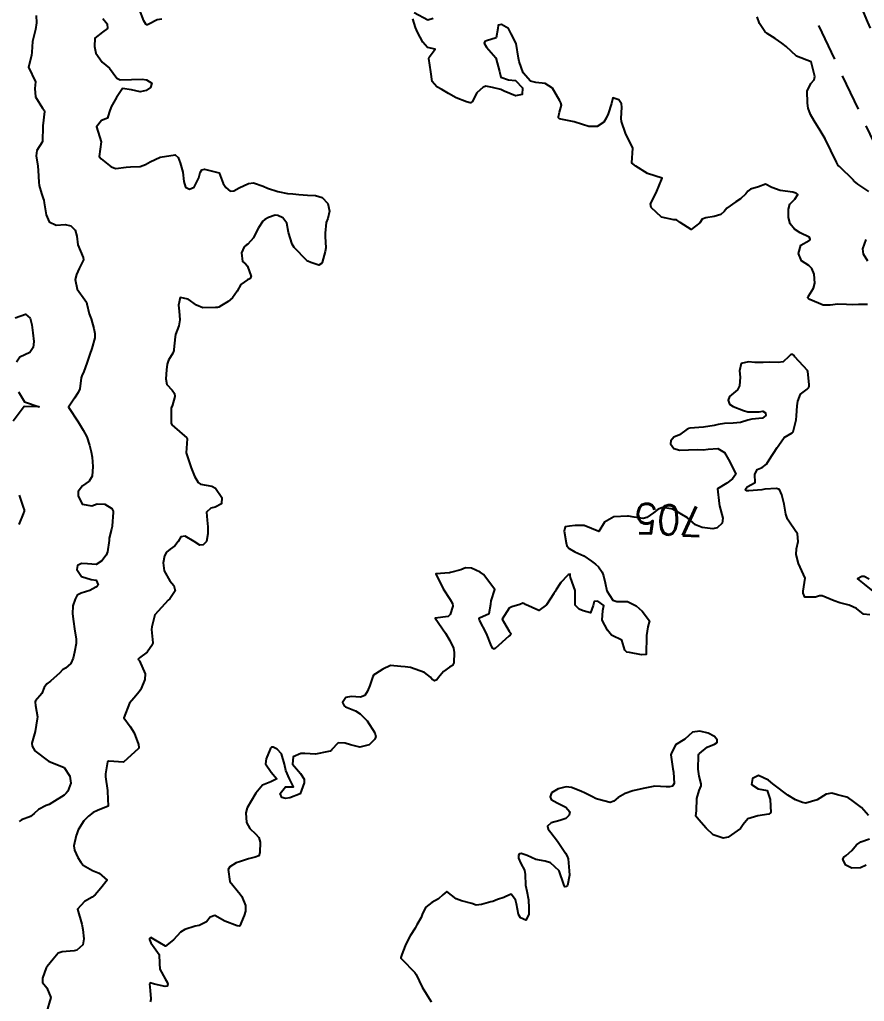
# Model space of a CAD drawing. Header units: metres. Extents: x 298520 to 308411, y 7433745 to 7450750.
# Drawn here: x 304821.2 to 304935.6, y 7438392.5 to 7438525.5 of the extents above; entities that cross this region are included whole.
import ezdxf
from ezdxf.enums import TextEntityAlignment as Align

# ---------------------------------------------------------------- set-up
doc = ezdxf.new("R2010")
doc.units = ezdxf.units.M
doc.header["$LTSCALE"] = 10
doc.linetypes.add('DASHED', pattern=[0.75, 0.5, -0.25])
for name, color, linetype in [('Cotas', 45, 'Continuous'), ('Curvas de Nivel 1m', 11, 'Continuous'), ('Curvas de Nivel 5m', 15, 'Continuous'), ('Vias Secundárias', 230, 'DASHED')]:
    doc.layers.add(name, color=color, linetype=linetype)
doc.styles.add('Style-STANDARD', font='STANDARD.shx')

msp = doc.modelspace()

# ---------------------------------------------------------------- linework, layer by layer
at = {"layer": 'Curvas de Nivel 1m', "flags": 128}
for points, elevation in [([(304840.48, 7438525.58), (304839.87, 7438525.5), (304838.7, 7438524.9), (304838.55, 7438524.82), (304838.47, 7438524.81), (304838.32, 7438524.9), (304838.03, 7438525.35), (304837.46, 7438526.91)], 706), ([(304874.65, 7438526.47), (304876.49, 7438525.5), (304877.22, 7438525.71)], 706), ([(304823.47, 7438526.1), (304823.49, 7438525.08), (304823.37, 7438524.17), (304823.1, 7438523.08), (304822.98, 7438522.56), (304822.87, 7438521.09), (304822.84, 7438520.68), (304822.4, 7438519.09), (304823.35, 7438517.08), (304823.26, 7438516.19), (304823.39, 7438515.08), (304824.34, 7438513.51), (304824.53, 7438513.26), (304824.57, 7438513.07), (304824.37, 7438511.12), (304824.36, 7438511.07), (304824.35, 7438511.03), (304824.34, 7438509.07), (304824.28, 7438508.91), (304823.55, 7438507.8), (304823.45, 7438507.08), (304823.67, 7438505.66), (304823.73, 7438505.08), (304823.8, 7438503.5), (304823.87, 7438503.07), (304824.2, 7438501.97), (304824.42, 7438501.29), (304824.48, 7438501.07), (304824.55, 7438500.7), (304824.82, 7438499.06), (304825.23, 7438498.13), (304826.15, 7438497.67), (304827.41, 7438497.77), (304828.15, 7438497.58), (304828.74, 7438497.01), (304828.97, 7438496.18), (304829.09, 7438495.01), (304829.81, 7438493.29), (304829.88, 7438493), (304829.3, 7438491.79), (304828.94, 7438491.01), (304828.76, 7438490.31), (304829.03, 7438489.01), (304830.03, 7438487.55), (304830.26, 7438487.23), (304830.34, 7438487), (304830.66, 7438485.64), (304830.89, 7438484.99), (304831.29, 7438483.67), (304831.42, 7438482.98), (304831.39, 7438482.4), (304831.01, 7438480.98), (304830.75, 7438480.18), (304830.34, 7438478.99), (304829.91, 7438477.84), (304829.65, 7438477.25), (304829.57, 7438477), (304829.37, 7438475.52), (304829.17, 7438475.01), (304828.64, 7438474.25), (304827.85, 7438473.02), (304829.16, 7438471.01), (304829.82, 7438469.88), (304830.3, 7438468.99), (304830.69, 7438467.89), (304830.93, 7438466.98), (304831.05, 7438466.25), (304831.13, 7438464.98), (304831.06, 7438463.66), (304830.63, 7438462.99), (304829.73, 7438462.35), (304829.13, 7438461.59), (304829.13, 7438461.01), (304829.7, 7438459.87), (304831, 7438459.67), (304831.7, 7438459.94), (304832.77, 7438459.89), (304833.69, 7438459.31), (304833.87, 7438458.95), (304833.88, 7438458.75), (304833.75, 7438456.95), (304833.74, 7438456.87), (304833.66, 7438456.48), (304833.35, 7438455.25), (304833.33, 7438454.95), (304833.14, 7438453.44), (304832.93, 7438452.96), (304832.37, 7438452.2), (304831.6, 7438451.69), (304830.39, 7438451.78), (304829.6, 7438451.83), (304829.06, 7438451.55), (304828.99, 7438451.01), (304829.58, 7438450.08), (304830.89, 7438449.66), (304831.57, 7438449.59), (304831.87, 7438448.97), (304831.74, 7438448.78), (304831.56, 7438448.64), (304830.73, 7438448.16), (304829.55, 7438447.82), (304829.01, 7438447.54), (304828.73, 7438447.01), (304828.43, 7438446.11), (304828.38, 7438445.01), (304828.53, 7438443.99), (304828.67, 7438443.01), (304828.89, 7438441.6), (304828.89, 7438441.01), (304828.64, 7438439.83), (304828.45, 7438439.01), (304828.16, 7438438.3), (304827.43, 7438437.68), (304827.04, 7438437.42), (304826.67, 7438437.03), (304825.41, 7438435.92), (304824.92, 7438435.55), (304824.55, 7438435.06), (304824.21, 7438434.24), (304823.38, 7438433.22), (304823.32, 7438433.12), (304823.31, 7438433.07), (304823.37, 7438432.6), (304823.65, 7438431.07), (304823.61, 7438430.8), (304823.33, 7438429.07), (304822.89, 7438427.49), (304822.9, 7438427.07), (304823.3, 7438426.48), (304825.14, 7438425.05), (304825.28, 7438425), (304825.35, 7438424.98), (304827.27, 7438424.18), (304828.04, 7438423.01), (304828.16, 7438422.09), (304827.76, 7438421.01), (304827.52, 7438420.72), (304827.23, 7438420.47), (304825.57, 7438419.4), (304825.21, 7438419.21), (304825.1, 7438419.16), (304824.81, 7438419.05), (304823.77, 7438418.5), (304823.2, 7438417.99), (304822.69, 7438417.58), (304821.49, 7438417.09), (304821.29, 7438416.98), (304821.18, 7438416.87)], 707), ([(304832.48, 7438525.66), (304833.06, 7438524.96), (304833.12, 7438524.31), (304832.46, 7438523.8), (304831.41, 7438522.99), (304831.34, 7438521.89), (304831.56, 7438520.98), (304832.41, 7438519.75), (304833.39, 7438518.96), (304834.39, 7438517.58), (304834.83, 7438517.38), (304836.39, 7438517.43), (304837.82, 7438517.47), (304838.39, 7438517.38), (304839.14, 7438516.89), (304838.93, 7438516.34), (304838.37, 7438515.9), (304837.55, 7438515.73), (304836.37, 7438516.03), (304835.14, 7438516.17), (304834.35, 7438514.95), (304833.61, 7438513.69), (304833.34, 7438512.96), (304833.11, 7438512.18), (304832.32, 7438511.86), (304831.64, 7438510.98), (304832.28, 7438508.97), (304832.01, 7438506.97), (304832.26, 7438506.64), (304833.61, 7438505.59), (304834.24, 7438505.36), (304835.64, 7438505.53), (304836.24, 7438505.56), (304837.53, 7438505.62), (304838.25, 7438505.9), (304838.88, 7438506.26), (304840.26, 7438506.88), (304842.27, 7438507.19), (304842.68, 7438506.85), (304842.96, 7438506.13), (304843.31, 7438504.84), (304843.47, 7438503.59), (304843.69, 7438502.84), (304844.21, 7438502.53), (304844.88, 7438502.82), (304845.5, 7438504.08), (304845.68, 7438504.81), (304845.88, 7438505.16), (304846.24, 7438505.24), (304848.23, 7438504.78), (304848.77, 7438503.32), (304849.13, 7438502.77), (304849.73, 7438502.29), (304850.21, 7438502.34), (304850.94, 7438502.75), (304852.22, 7438503.34), (304852.89, 7438503.39), (304854.22, 7438502.96), (304854.8, 7438502.7), (304856.21, 7438502.22), (304857.51, 7438501.98), (304858.21, 7438501.91), (304859.02, 7438501.84), (304860.2, 7438501.75), (304861.29, 7438501.71), (304862.2, 7438501.44), (304862.94, 7438500.6), (304863.2, 7438499.58), (304862.94, 7438498.6), (304862.73, 7438498.03), (304862.59, 7438496.61), (304862.61, 7438496.13), (304862.67, 7438494.6), (304862.61, 7438494.1), (304862.21, 7438492.61), (304862.16, 7438492.54), (304862.09, 7438492.48), (304861.75, 7438492.27), (304860.65, 7438492.63), (304860.25, 7438492.79), (304860.1, 7438492.9), (304858.42, 7438494.66), (304858.12, 7438495.11), (304857.63, 7438496.67), (304857.42, 7438497.94), (304856.86, 7438498.68), (304856.17, 7438498.98), (304855.85, 7438499.01), (304854.92, 7438498.7), (304854.42, 7438498.45), (304854.16, 7438498.2), (304853.56, 7438497.3), (304853.26, 7438496.72), (304852.88, 7438495.98), (304852.12, 7438495.11), (304851.89, 7438494.96), (304851.64, 7438494.74), (304851.27, 7438493.91), (304851.39, 7438492.74), (304851.8, 7438492.44), (304852.09, 7438492.14), (304852.58, 7438490.72), (304852.38, 7438490.42), (304852.07, 7438490.26), (304851.17, 7438489.63), (304850.67, 7438488.75), (304850.03, 7438487.82), (304849.46, 7438487.33), (304848.54, 7438486.77), (304848.22, 7438486.57), (304848.02, 7438486.52), (304847.75, 7438486.51), (304846.02, 7438486.47), (304845.19, 7438486.82), (304844.03, 7438487.67), (304842.98, 7438487.89), (304842.73, 7438486.84), (304842.84, 7438486.02), (304842.91, 7438484.84), (304842.79, 7438484.04), (304842.35, 7438482.85), (304842.27, 7438482.55), (304842.1, 7438480.85), (304842.09, 7438480.71), (304841.95, 7438480.35), (304841.4, 7438479.39), (304841.2, 7438478.86), (304841.12, 7438478.07), (304841, 7438476.86), (304841.14, 7438476.1), (304841.89, 7438475.33), (304842.2, 7438474.85), (304842.25, 7438474.47), (304841.86, 7438473.16), (304841.76, 7438472.94), (304841.74, 7438472.85), (304841.74, 7438472.74), (304841.73, 7438470.85), (304841.83, 7438470.62), (304843.24, 7438469.41), (304843.8, 7438468.92), (304843.87, 7438468.83), (304843.9, 7438468.73), (304843.78, 7438466.83), (304844.43, 7438464.82), (304844.9, 7438463.66), (304845.42, 7438462.81), (304845.73, 7438462.6), (304847.25, 7438462.31), (304847.73, 7438462.06), (304848.62, 7438460.77), (304848.57, 7438459.9), (304847.69, 7438459.49), (304847.13, 7438459.34), (304846.55, 7438458.8), (304846.6, 7438457.73), (304846.73, 7438456.79), (304846.72, 7438455.86), (304846.53, 7438454.8), (304846.08, 7438454.36), (304845.64, 7438454.34), (304844.88, 7438454.82), (304843.65, 7438455.56), (304843.05, 7438455.43), (304842.68, 7438454.84), (304842.26, 7438454.22), (304841.63, 7438453.76), (304841.1, 7438453.38), (304840.83, 7438452.86), (304840.67, 7438451.94), (304840.79, 7438450.86), (304841.57, 7438449.51), (304842.09, 7438448.84), (304842.28, 7438448.12), (304841.55, 7438447.06), (304841.33, 7438446.85), (304839.52, 7438444.88), (304839.13, 7438443.26), (304839.08, 7438442.88), (304839.27, 7438441.09), (304839.23, 7438440.88), (304838.5, 7438439.84), (304837.45, 7438439.05), (304837.29, 7438438.9), (304837.34, 7438438.8), (304837.44, 7438438.67), (304838.2, 7438436.89), (304838.17, 7438436.13), (304837.67, 7438434.9), (304837.57, 7438434.72), (304837.4, 7438434.45), (304836.68, 7438433.61), (304836.1, 7438432.92), (304835.35, 7438430.93), (304836.17, 7438429.75), (304836.72, 7438428.91), (304837.31, 7438427.31), (304837.37, 7438426.9), (304837.36, 7438426.84), (304837.3, 7438426.76), (304835.28, 7438424.93), (304833.28, 7438425.06), (304833.2, 7438425.03), (304833.13, 7438424.95), (304832.85, 7438423.36), (304832.83, 7438422.95), (304833.11, 7438421.08), (304833.12, 7438420.95), (304833.21, 7438418.95), (304831.78, 7438418.39), (304831.2, 7438418.09), (304830.56, 7438417.61), (304829.91, 7438416.99), (304829.17, 7438415.74), (304828.96, 7438415.21), (304828.89, 7438415), (304828.57, 7438413.58), (304828.63, 7438413.01), (304829.12, 7438412.03), (304829.51, 7438411.39), (304829.81, 7438410.99), (304831.11, 7438410.23), (304832.01, 7438409.88), (304833.09, 7438408.95), (304832.2, 7438407.84), (304831.46, 7438406.97), (304831.06, 7438406.65), (304829.99, 7438406.05), (304829.04, 7438405), (304829.65, 7438402.99), (304829.76, 7438402.24), (304829.9, 7438400.99), (304829.8, 7438400.18), (304828.98, 7438399.46), (304828.6, 7438399.38), (304826.97, 7438399.22), (304826.46, 7438399.03), (304825.75, 7438398.25), (304824.95, 7438397.25), (304824.85, 7438397.14), (304824.8, 7438397.05), (304824.31, 7438395.68), (304824.33, 7438395.06), (304824.91, 7438394.36), (304825.45, 7438393.04), (304824.87, 7438391.05)], 706), ([(304936.03, 7438486.92), (304934.85, 7438486.93), (304934.03, 7438486.86), (304933.19, 7438486.92), (304932.03, 7438486.96), (304931, 7438486.82), (304930.03, 7438486.82), (304928.25, 7438487.6), (304928.04, 7438487.74), (304928, 7438487.77), (304927.97, 7438487.82), (304927.95, 7438487.92), (304928.05, 7438488.07), (304928.72, 7438489.15), (304928.92, 7438489.81), (304928.85, 7438491.04), (304928.52, 7438491.82), (304928.1, 7438492.21), (304927.1, 7438492.83), (304926.7, 7438493.84), (304927.01, 7438494.96), (304928.14, 7438495.59), (304928.27, 7438495.69), (304928.28, 7438495.82), (304928.15, 7438496.05), (304926.94, 7438496.63), (304926.16, 7438497.15), (304925.58, 7438497.86), (304925.33, 7438498.7), (304925.34, 7438499.86), (304925.52, 7438500.54), (304926.21, 7438501.18), (304926.61, 7438501.84), (304926.37, 7438502), (304926.21, 7438502.06), (304925.92, 7438502.15), (304924.22, 7438502.38), (304923.1, 7438502.76), (304922.23, 7438503.21), (304921.28, 7438502.85), (304920.22, 7438502.54), (304919.85, 7438502.29), (304919.56, 7438501.93), (304918.87, 7438501.26), (304918.2, 7438500.85), (304917, 7438499.96), (304916.63, 7438499.52), (304916.18, 7438499.11), (304915.3, 7438498.85), (304914.17, 7438498.68), (304913.68, 7438498.49), (304913.34, 7438498), (304912.15, 7438497.1), (304910.69, 7438498.03), (304910.17, 7438498.38), (304909.82, 7438498.39), (304908.17, 7438498.76), (304906.75, 7438500.08), (304906.67, 7438500.55), (304907.43, 7438502.07), (304908.23, 7438504.06), (304906.24, 7438504.66), (304904.68, 7438505.69), (304904.26, 7438505.98), (304904.18, 7438506.03), (304904.13, 7438506.11), (304904.28, 7438508.11), (304903.28, 7438510.12), (304902.72, 7438511.74), (304902.68, 7438512.13), (304902.8, 7438513.68), (304902.74, 7438514.13), (304902.36, 7438514.66), (304901.58, 7438514.93), (304901.36, 7438514.14), (304900.94, 7438512.76), (304900.65, 7438512.16), (304900.33, 7438511.65), (304899.44, 7438511.05), (304898.32, 7438511.05), (304897.45, 7438511.32), (304896.33, 7438511.66), (304894.54, 7438512.02), (304894.33, 7438512.08), (304894.22, 7438512.23), (304894.2, 7438512.36), (304894.34, 7438512.99), (304894.63, 7438513.94), (304894.51, 7438514.23), (304894.36, 7438514.52), (304893.38, 7438516.24), (304892.39, 7438516.87), (304891.11, 7438516.99), (304890.39, 7438517.17), (304889.4, 7438518.29), (304888.86, 7438519.86), (304888.78, 7438520.3), (304888.45, 7438522.3), (304887.77, 7438523.61), (304887.42, 7438524.32), (304886.48, 7438524.86), (304886.05, 7438524.77), (304886, 7438524.33), (304885.76, 7438523.04), (304884.46, 7438522.65), (304884.24, 7438522.57), (304884.13, 7438522.35), (304884.45, 7438521.78), (304885.71, 7438520.34), (304886.23, 7438518.51), (304886.24, 7438518.33), (304886.4, 7438517.71), (304887.44, 7438517.36), (304888.39, 7438517.26), (304889.34, 7438516.29), (304889.3, 7438515.36), (304888.37, 7438515.2), (304886.85, 7438515.85), (304886.38, 7438516.06), (304885.26, 7438516.34), (304884.38, 7438516.49), (304884.26, 7438516.48), (304884, 7438516.35), (304883.15, 7438515.58), (304882.51, 7438514.37), (304882.44, 7438514.28), (304882.35, 7438514.24), (304882.22, 7438514.24), (304881.74, 7438514.38), (304880.36, 7438514.93), (304879.29, 7438515.49), (304878.38, 7438516.06), (304877.71, 7438516.43), (304877.1, 7438517.15), (304876.89, 7438518.44), (304876.64, 7438520.24), (304876.68, 7438520.45), (304877.51, 7438521.5), (304876.45, 7438521.74), (304875.85, 7438522.46), (304875.12, 7438523.81), (304874.82, 7438524.47), (304874.49, 7438525.64)], 706), ([(304936.22, 7438502.24), (304934.72, 7438503.25), (304934.23, 7438503.64), (304934.18, 7438503.7), (304934.14, 7438503.75), (304932.26, 7438505.61), (304932.1, 7438505.78), (304931.83, 7438506.23), (304931.1, 7438507.79), (304930.3, 7438509.35), (304930.04, 7438509.8), (304929.62, 7438510.5), (304928.81, 7438511.82), (304928.34, 7438512.65), (304928.03, 7438513.51), (304927.98, 7438513.83), (304927.92, 7438514.27), (304927.89, 7438515.83), (304928.39, 7438516.85), (304928.85, 7438517.36), (304928.92, 7438517.81), (304928.42, 7438519.82), (304926.43, 7438520.58), (304925.02, 7438521.86), (304924.46, 7438522.34), (304923.54, 7438522.96), (304922.47, 7438523.65), (304922.13, 7438523.9), (304921.41, 7438524.99), (304921.11, 7438525.91)], 707), ([(304936.1, 7438492.79), (304935.5, 7438493.74), (304935.41, 7438494.46), (304935.87, 7438495.73)], 707), ([(304820.6, 7438485.11), (304822.01, 7438485.63), (304822.63, 7438485.08), (304822.89, 7438484.18), (304823.02, 7438483.08), (304823.13, 7438481.91), (304823.04, 7438481.08), (304822.59, 7438480.44), (304821.94, 7438480.12), (304821.26, 7438479.78), (304820.78, 7438479.11)], 708), ([(304821.05, 7438475.1), (304821.86, 7438473.76), (304823.85, 7438473.07), (304821.85, 7438473.09), (304820.33, 7438471.11)], 708), ([(304821.16, 7438461.1), (304821.69, 7438459.49), (304821.82, 7438459.09), (304821.82, 7438458.95), (304821.68, 7438458.56), (304821.13, 7438457.1)], 708), ([(304936.2, 7438417.72), (304935.22, 7438418.77), (304933.99, 7438419.75), (304933.54, 7438420.06), (304933.24, 7438420.17), (304931.97, 7438420.5), (304931.24, 7438420.72), (304930.44, 7438420.59), (304929.23, 7438419.8), (304927.7, 7438419.35), (304927.23, 7438419.44), (304926.28, 7438419.84), (304925.24, 7438420.46), (304923.43, 7438421.87), (304923.25, 7438422.01), (304922.65, 7438422.5), (304921.27, 7438423.12), (304920.48, 7438422.69), (304920.36, 7438421.91), (304921.25, 7438421.33), (304922.44, 7438421.07), (304922.88, 7438419.88), (304922.96, 7438418.12), (304922.67, 7438417.88), (304921.2, 7438417.64), (304919.85, 7438417.26), (304919.19, 7438416.49), (304918.85, 7438415.92), (304917.17, 7438414.78), (304916.5, 7438414.62), (304915.17, 7438415.08), (304914.2, 7438415.98), (304913.19, 7438417.13), (304912.81, 7438417.61), (304912.83, 7438418), (304912.87, 7438418.34), (304912.93, 7438419.99), (304913.24, 7438421.07), (304913.53, 7438421.7), (304913.53, 7438421.99), (304913.27, 7438423.02), (304913.13, 7438423.99), (304913.18, 7438425.87), (304913.21, 7438425.99), (304913.3, 7438426.12), (304914.34, 7438426.96), (304915.32, 7438427.37), (304915.68, 7438427.6), (304915.68, 7438427.97), (304915.33, 7438428.39), (304914.46, 7438428.86), (304913.34, 7438429.14), (304912.34, 7438429), (304911.32, 7438428.02), (304910.07, 7438427.28), (304909.44, 7438426.04), (304909.43, 7438425.91), (304909.68, 7438424.04), (304909.76, 7438423.55), (304909.86, 7438422.03), (304909.62, 7438421.66), (304909.25, 7438421.59), (304908.8, 7438421.6), (304907.25, 7438421.67), (304905.91, 7438421.42), (304905.24, 7438421.26), (304904.29, 7438421.06), (304903.24, 7438420.67), (304902.29, 7438420.12), (304901.7, 7438419.66), (304901.22, 7438419.47), (304899.48, 7438419.91), (304899.23, 7438420.01), (304898.89, 7438420.17), (304897.8, 7438420.74), (304897.24, 7438421.01), (304895.97, 7438421.47), (304895.25, 7438421.56), (304894.14, 7438421.32), (304893.24, 7438420.75), (304893.07, 7438420.23), (304893.23, 7438419.85), (304894.02, 7438419.42), (304895.21, 7438418.84), (304895.73, 7438418.2), (304895.66, 7438417.74), (304895.19, 7438417.3), (304894.4, 7438417.01), (304893.19, 7438416.7), (304892.71, 7438416.24), (304892.78, 7438415.84), (304893.17, 7438415.4), (304894.06, 7438414.22), (304895.14, 7438412.61), (304895.39, 7438412.21), (304895.53, 7438411.81), (304895.64, 7438410.2), (304895.7, 7438409.61), (304895.4, 7438408.21), (304895.22, 7438408.07), (304895.08, 7438408.02), (304894.97, 7438408.21), (304894.94, 7438408.36), (304894.31, 7438410.22), (304893.12, 7438411.27), (304892.39, 7438411.5), (304891.13, 7438411.76), (304889.97, 7438412.27), (304889.14, 7438412.54), (304888.93, 7438412.49), (304888.79, 7438412.29), (304888.78, 7438411.94), (304889.12, 7438411.19), (304889.58, 7438410.28), (304889.69, 7438409.69), (304889.74, 7438408.27), (304889.92, 7438407.43), (304890.14, 7438406.27), (304890.19, 7438405.13), (304890.19, 7438404.27), (304889.78, 7438403.53), (304889.04, 7438403.84), (304888.8, 7438404.28), (304888.52, 7438405.75), (304888.38, 7438406.29), (304887.79, 7438407.02), (304887.07, 7438406.73), (304886.78, 7438406.6), (304885.92, 7438406.32), (304885.32, 7438406.07), (304885.06, 7438406.01), (304883.76, 7438405.64), (304883.05, 7438405.53), (304882.47, 7438405.77), (304881.06, 7438406.16), (304880.33, 7438406.39), (304879.08, 7438407.4), (304878.52, 7438406.96), (304877.97, 7438406.42), (304877.06, 7438405.91), (304876.22, 7438405.27), (304875.79, 7438404.44), (304875.6, 7438403.88), (304875.02, 7438402.89), (304874.86, 7438402.6), (304874.78, 7438402.45), (304874.09, 7438401.38), (304873.6, 7438400.46), (304873.42, 7438400.04), (304872.98, 7438398.89), (304872.83, 7438398.47), (304872.85, 7438398.35), (304872.97, 7438398.25), (304874.75, 7438396.45), (304874.94, 7438396.17), (304875.73, 7438394.44), (304876.89, 7438392.56), (304876.96, 7438392.43)], 704), ([(304935.88, 7438410.97), (304935.12, 7438410.6), (304933.94, 7438410.57), (304933.13, 7438410.98), (304932.71, 7438411.76), (304932.84, 7438412.06), (304933.14, 7438412.3), (304933.94, 7438412.96), (304934.54, 7438413.74), (304935.17, 7438414.13), (304936.33, 7438414.56)], 704)]:
    msp.add_lwpolyline(points, dxfattribs=dict(at, elevation=elevation))
at = {"layer": 'Curvas de Nivel 5m', "elevation": 705, "flags": 128}
for points in [[(304936.36, 7438444.89), (304935.53, 7438444.99), (304934.54, 7438445.74), (304933.55, 7438446.19), (304932.29, 7438446.51), (304931.55, 7438446.79), (304929.9, 7438447.45), (304929.56, 7438447.48), (304929.02, 7438447.27), (304927.56, 7438447.28), (304927.32, 7438447.83), (304927.33, 7438448.07), (304927.59, 7438449.83), (304926.71, 7438451.84), (304926.4, 7438453.07), (304926.43, 7438453.84), (304926.64, 7438454.84), (304926.56, 7438455.84), (304925.68, 7438457.15), (304925.22, 7438457.85), (304925.01, 7438458.54), (304924.75, 7438459.86), (304924.43, 7438461.15), (304924.14, 7438461.87), (304923.73, 7438462.02), (304922.16, 7438461.89), (304921.73, 7438461.84), (304919.97, 7438461.68), (304919.73, 7438461.67), (304919.58, 7438461.77), (304919.54, 7438461.92), (304919.74, 7438462.23), (304920.83, 7438462.82), (304920.8, 7438463.91), (304921.11, 7438464.56), (304921.77, 7438464.83), (304922.37, 7438465.3), (304922.75, 7438465.89), (304923.8, 7438467.54), (304923.95, 7438467.72), (304924.04, 7438467.87), (304924.77, 7438468.91), (304925.83, 7438469.55), (304925.99, 7438469.69), (304926.04, 7438469.85), (304926.38, 7438471.31), (304926.44, 7438471.84), (304926.53, 7438473.18), (304926.61, 7438473.84), (304926.96, 7438474.77), (304927.9, 7438475.47), (304928.08, 7438475.65), (304928.15, 7438475.83), (304928.15, 7438476.07), (304927.98, 7438477.83), (304927.93, 7438477.97), (304926.22, 7438479.85), (304926.1, 7438480), (304925.96, 7438480.15), (304925.67, 7438480.14), (304925.4, 7438479.86), (304924.62, 7438479.18), (304923.94, 7438479.05), (304922.73, 7438479.1), (304921.94, 7438479.09), (304920.78, 7438479.08), (304919.94, 7438479.14), (304918.94, 7438478.92), (304918.71, 7438477.93), (304918.79, 7438477.06), (304918.73, 7438475.93), (304918.46, 7438475.37), (304917.89, 7438474.9), (304917.38, 7438474.45), (304917.16, 7438473.95), (304917.34, 7438473.42), (304917.86, 7438473.12), (304919.24, 7438472.55), (304919.86, 7438472.37), (304921.37, 7438472.39), (304921.86, 7438472.46), (304922.22, 7438472.26), (304922.27, 7438471.89), (304921.85, 7438471.55), (304920.4, 7438471.37), (304919.85, 7438471.24), (304918.84, 7438470.93), (304917.84, 7438470.86), (304916.67, 7438470.79), (304915.84, 7438470.65), (304915.27, 7438470.54), (304913.84, 7438470.33), (304911.97, 7438470.16), (304911.83, 7438470.11), (304911.77, 7438470.09), (304911.62, 7438470.02), (304910.59, 7438469.26), (304909.82, 7438468.94), (304909.4, 7438468.46), (304909.35, 7438468.04), (304909.8, 7438467.43), (304910.63, 7438467.19), (304911.8, 7438467.26), (304913.06, 7438467.27), (304913.8, 7438467.26), (304914.46, 7438467.32), (304915.8, 7438467.43), (304916.7, 7438466.87), (304917.21, 7438465.95), (304917.77, 7438464.88), (304918.2, 7438463.94), (304917.75, 7438463.32), (304916.99, 7438462.71), (304915.73, 7438461.97), (304915.94, 7438459.97), (304916.02, 7438459.66), (304916.48, 7438457.96), (304916.35, 7438457.29), (304915.67, 7438456.67), (304915.11, 7438456.53), (304913.67, 7438456.7), (304912.76, 7438457.09), (304911.68, 7438458.02), (304909.7, 7438459.21), (304908.32, 7438459.43), (304907.7, 7438459.2), (304907.05, 7438458.72), (304906.15, 7438458.08), (304905.68, 7438457.93), (304904.44, 7438458.1), (304903.68, 7438458.24), (304903.55, 7438458.25), (304901.68, 7438458.14), (304900.41, 7438457.42), (304899.66, 7438456.16), (304897.67, 7438456.99), (304896.44, 7438456.97), (304895.67, 7438456.88), (304895.09, 7438456.79), (304894.95, 7438456.22), (304895.22, 7438454.64), (304895.35, 7438454.21), (304895.64, 7438453.85), (304896.42, 7438453.41), (304897.62, 7438452.86), (304898.68, 7438452.17), (304899.2, 7438451.75), (304899.61, 7438451.39), (304900.11, 7438450.66), (304900.31, 7438450.15), (304900.5, 7438449.23), (304900.77, 7438448.15), (304901.55, 7438446.86), (304902.1, 7438446.68), (304903.55, 7438446.69), (304904.7, 7438446.1), (304905.54, 7438445.39), (304906.53, 7438444.08), (304906.32, 7438443.28), (304906.14, 7438442.08), (304906.1, 7438441.47), (304906.08, 7438440.08), (304906.06, 7438439.49), (304905.46, 7438439.48), (304903.82, 7438439.76), (304903.47, 7438439.82), (304903.19, 7438440.11), (304902.8, 7438441.43), (304901.49, 7438442.08), (304901.39, 7438442.14), (304900.86, 7438442.79), (304900.12, 7438444.15), (304900.22, 7438445.47), (304900.32, 7438446.15), (304899.55, 7438446.74), (304899.01, 7438446.7), (304898.88, 7438446.17), (304898.53, 7438445.17), (304897.54, 7438445.41), (304896.98, 7438445.63), (304896.46, 7438446.2), (304896.45, 7438447.09), (304896.44, 7438448.2), (304895.84, 7438449.96), (304895.78, 7438450.21), (304895.77, 7438450.39), (304895.59, 7438450.34), (304895.52, 7438450.29), (304895.43, 7438450.21), (304894.53, 7438449.27), (304893.84, 7438448.23), (304893.75, 7438448.04), (304893.56, 7438447.77), (304892.56, 7438446.24), (304891.54, 7438445.49), (304889.72, 7438446.28), (304889.54, 7438446.4), (304889.37, 7438446.46), (304888.95, 7438446.29), (304887.89, 7438445.95), (304887.54, 7438445.78), (304886.58, 7438444.31), (304887.5, 7438442.69), (304887.78, 7438442.3), (304887.66, 7438442.13), (304887.49, 7438442), (304885.61, 7438440.33), (304885.54, 7438440.26), (304885.47, 7438440.25), (304885.31, 7438440.33), (304885.15, 7438440.66), (304884.45, 7438442.34), (304883.52, 7438444.18), (304883.46, 7438444.35), (304883.52, 7438444.47), (304884.82, 7438445.05), (304885.05, 7438446.33), (304885.08, 7438446.8), (304885.56, 7438448.33), (304884.04, 7438450.35), (304883.6, 7438450.67), (304882.44, 7438451.21), (304881.6, 7438451.27), (304880.99, 7438450.99), (304879.59, 7438450.6), (304879.42, 7438450.58), (304877.59, 7438450.42), (304878.56, 7438448.41), (304879.55, 7438446.94), (304879.85, 7438446.4), (304879.9, 7438446.04), (304879.53, 7438444.92), (304879.26, 7438444.67), (304877.52, 7438444.42), (304878.88, 7438442.41), (304879.48, 7438441.39), (304879.99, 7438440.39), (304880.09, 7438439.77), (304880.04, 7438438.39), (304879.83, 7438438), (304879.44, 7438437.78), (304878.63, 7438437.21), (304877.94, 7438436.41), (304877.74, 7438436.1), (304877.42, 7438435.96), (304877.11, 7438436.11), (304876.85, 7438436.43), (304876.05, 7438437.06), (304875.43, 7438437.32), (304874.14, 7438437.76), (304873.44, 7438437.86), (304872.84, 7438437.89), (304871.44, 7438438.01), (304870.4, 7438437.54), (304869.43, 7438436.91), (304869.2, 7438436.75), (304869.07, 7438436.52), (304868.63, 7438435.31), (304868.33, 7438434.53), (304867.97, 7438433.96), (304867.39, 7438433.71), (304866.13, 7438433.82), (304865.39, 7438433.68), (304864.94, 7438433.01), (304865.16, 7438432.57), (304865.37, 7438432.41), (304866.69, 7438431.88), (304867.36, 7438431.47), (304868.3, 7438430.53), (304869.33, 7438428.89), (304869.43, 7438428.52), (304869.44, 7438428.4), (304869.32, 7438428.03), (304868.55, 7438427.29), (304867.31, 7438426.96), (304866.01, 7438427.26), (304865.31, 7438427.51), (304864.34, 7438427.55), (304863.48, 7438426.59), (304863.4, 7438426.49), (304863.3, 7438426.43), (304863.05, 7438426.35), (304861.3, 7438426.03), (304859.83, 7438426.1), (304859.3, 7438426.11), (304858.28, 7438425.66), (304858.17, 7438424.65), (304859.26, 7438423.41), (304859.75, 7438422.64), (304859.77, 7438422.12), (304859.23, 7438420.64), (304857.81, 7438420.08), (304857.23, 7438420), (304856.71, 7438420.15), (304856.5, 7438420.67), (304857.24, 7438421.57), (304858.3, 7438421.59), (304857.76, 7438422.65), (304857.27, 7438423.81), (304857.1, 7438424.66), (304856.67, 7438426.04), (304856.1, 7438426.68), (304855.58, 7438426.96), (304855.31, 7438426.95), (304855.2, 7438426.8), (304855.15, 7438426.69), (304854.61, 7438425.38), (304854.51, 7438424.7), (304855.27, 7438423.56), (304856.05, 7438422.68), (304855.25, 7438422.25), (304854.11, 7438421.83), (304853.23, 7438420.71), (304852.05, 7438418.73), (304851.85, 7438418.08), (304851.94, 7438416.73), (304852.39, 7438415.94), (304853.17, 7438415.22), (304853.61, 7438414.71), (304853.78, 7438414.08), (304853.76, 7438412.7), (304853.61, 7438412.23), (304853.13, 7438412.07), (304852.21, 7438411.81), (304851.12, 7438411.46), (304850.56, 7438411.3), (304849.68, 7438410.75), (304849.47, 7438410.39), (304849.69, 7438408.75), (304851.07, 7438407.04), (304851.33, 7438406.74), (304851.83, 7438405.51), (304851.83, 7438404.73), (304851.63, 7438404.13), (304851.05, 7438402.74), (304851.01, 7438402.7), (304850.69, 7438402.74), (304849.02, 7438403.37), (304847.66, 7438404.15), (304847.03, 7438403.94), (304846.52, 7438403.29), (304845.54, 7438402.8), (304845.01, 7438402.71), (304843.58, 7438402.25), (304843, 7438401.91), (304842.05, 7438400.84), (304840.98, 7438400), (304839.44, 7438400.88), (304839, 7438401.15), (304838.83, 7438401.05), (304838.79, 7438400.88), (304838.99, 7438400.45), (304840.12, 7438398.87), (304840.16, 7438397.66), (304840.22, 7438396.87), (304840.93, 7438395.55), (304841.21, 7438395.14), (304841.28, 7438394.85), (304841.2, 7438394.58), (304840.92, 7438394.52), (304839.5, 7438394.87), (304838.92, 7438395.02), (304838.84, 7438394.96), (304838.83, 7438394.88), (304838.91, 7438393.99), (304839.01, 7438392.88), (304839, 7438392.77), (304838.89, 7438392.47)], [(304936.29, 7438449.72), (304935.6, 7438450.07), (304935.27, 7438450.06), (304934.7, 7438449.74), (304935.58, 7438449.03), (304937.22, 7438447.71)]]:
    msp.add_lwpolyline(points, dxfattribs=at)
at = {"layer": 'Vias Secundárias'}
for points in [[(304834.01, 7438787.24, 0.047593), (304832.19, 7438772.44, 0.041165), (304833.2, 7438754.27, 0.038801), (304836.58, 7438738.83, 0.04254), (304844.83, 7438718.03, -0.01117), (304851.65, 7438703.57, 0.021184), (304864.56, 7438677.54, -0.027139), (304877.67, 7438650.31, 0.011409), (304891.6, 7438618.87, -0.001085), (304908.07, 7438583.7, 0.008839), (304925.46, 7438548.02, -0.023301), (304939.29, 7438517.4, 0.01605), (304955.56, 7438479.96, 0.010867), (304968.98, 7438453.13, 0.067417), (304985.97, 7438429.35, -0.012668), (305009.06, 7438403.51, -0.000119), (305034.17, 7438373.93, -0.003079)], [(305023.71, 7438378.77), (305008.42, 7438395.44), (304988.05, 7438417.69), (304974.7, 7438434.34), (304962.55, 7438451.65), (304954.81, 7438468.64), (304938.02, 7438506.62), (304911.64, 7438562.48), (304884.96, 7438618.19), (304868.15, 7438656.38), (304841.18, 7438711.33), (304834.77, 7438727.06, -0.031649), (304830.87, 7438738.68, -0.028047), (304827.71, 7438753.89, -0.038451), (304826.78, 7438766.83, -0.039309), (304828.08, 7438782.32, -0.008262)]]:
    msp.add_lwpolyline(points, format="xyb", dxfattribs=at)

# ---------------------------------------------------------------- texts
at = {"layer": 'Cotas', "style": 'Style-STANDARD'}
msp.add_text('705', height=4, rotation=176.827, dxfattribs=at).set_placement((304909.14, 7438457.75, 705), align=Align.MIDDLE_CENTER)

doc.saveas('drawing.dxf')
